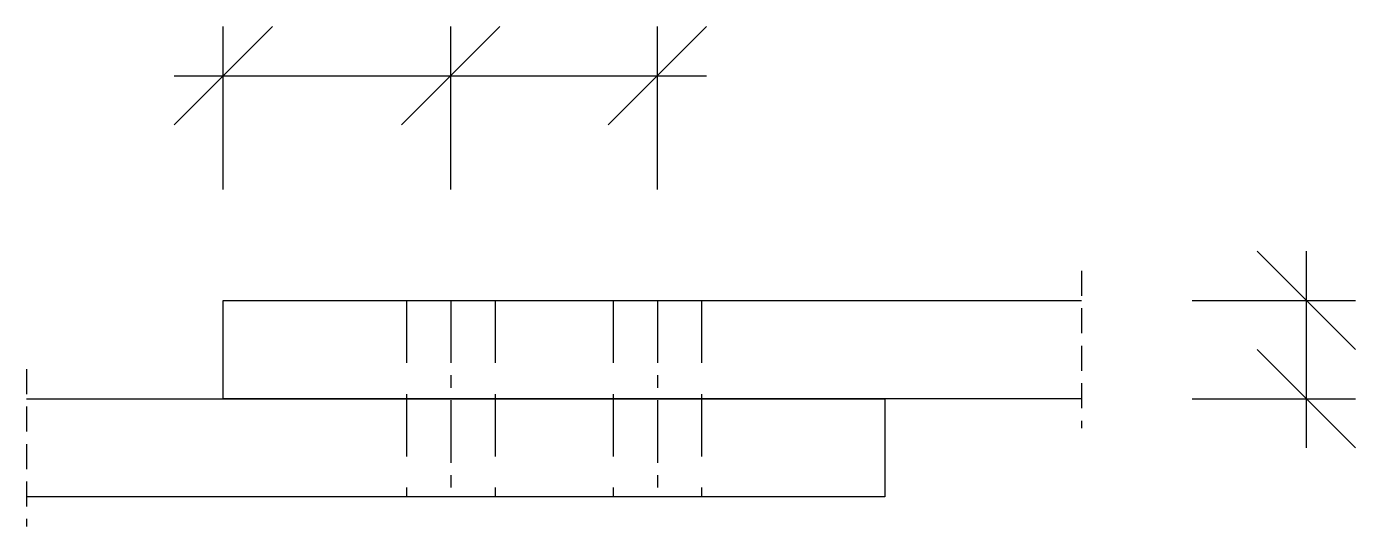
# Model space of a CAD drawing. Header units: millimetres. Extents: x 2734 to 2869, y 1120 to 1171.
import ezdxf

# ---------------------------------------------------------------- set-up
doc = ezdxf.new("R2010")
doc.units = ezdxf.units.MM
for name, pattern in [('CENTER', [50.8, 31.75, -6.35, 6.35, -6.35]), ('DASHED', [19.05, 12.7, -6.35]), ('HIDDEN', [9.525, 6.35, -3.175])]:
    doc.linetypes.add(name, pattern=pattern)
for name, color, linetype in [('TAZ_AXIS', 7, 'CENTER'), ('TAZ_CUT', 1, 'DASHED'), ('TAZ_HIDDEN', 4, 'HIDDEN'), ('TAZ_TEXT', 1, 'Continuous'), ('TAZ_VIEW', 2, 'Continuous')]:
    doc.layers.add(name, color=color, linetype=linetype)

msp = doc.modelspace()

# ---------------------------------------------------------------- linework, layer by layer
at = {"layer": 'TAZ_AXIS', "ltscale": 0.2}
for p, q in [((2776.73, 1142.73), (2776.73, 1122.73)), ((2797.73, 1142.73), (2797.73, 1122.73))]:
    msp.add_line(p, q, dxfattribs=at)
at = {"layer": 'TAZ_CUT', "ltscale": 0.2}
for p, q in [((2840.85, 1145.73), (2840.85, 1129.73)), ((2733.6, 1135.73), (2733.6, 1119.73))]:
    msp.add_line(p, q, dxfattribs=at)
at = {"layer": 'TAZ_HIDDEN'}
for p, q in [((2772.23, 1142.73), (2772.23, 1122.73)), ((2781.23, 1142.73), (2781.23, 1122.73)), ((2793.23, 1142.73), (2793.23, 1122.73)), ((2802.23, 1142.73), (2802.23, 1122.73))]:
    msp.add_line(p, q, dxfattribs=at)
at = {"layer": 'TAZ_TEXT'}
for p, q in [((2758.6, 1170.58), (2748.6, 1160.58)), ((2753.6, 1154), (2753.6, 1170.58)), ((2781.73, 1170.58), (2771.73, 1160.58)), ((2771.73, 1160.58), (2781.73, 1170.58)), ((2776.73, 1154), (2776.73, 1170.58)), ((2776.73, 1154), (2776.73, 1170.58)), ((2802.73, 1170.58), (2792.73, 1160.58)), ((2792.73, 1160.58), (2802.73, 1170.58)), ((2797.73, 1154), (2797.73, 1170.58)), ((2797.73, 1154), (2797.73, 1170.58)), ((2748.6, 1165.58), (2781.73, 1165.58)), ((2771.73, 1165.58), (2802.73, 1165.58)), ((2868.7, 1137.73), (2858.7, 1147.73)), ((2863.7, 1147.73), (2863.7, 1127.73)), ((2852.12, 1142.73), (2868.7, 1142.73)), ((2858.7, 1137.73), (2868.7, 1127.73)), ((2868.7, 1127.73), (2858.7, 1137.73)), ((2852.12, 1132.73), (2868.7, 1132.73)), ((2852.12, 1132.73), (2868.7, 1132.73))]:
    msp.add_line(p, q, dxfattribs=at)
at = {"layer": 'TAZ_VIEW'}
for p, q in [((2753.6, 1142.73), (2840.85, 1142.73)), ((2753.6, 1132.73), (2753.6, 1142.73)), ((2733.6, 1132.73), (2820.85, 1132.73)), ((2840.85, 1132.73), (2753.6, 1132.73)), ((2820.85, 1132.73), (2820.85, 1122.73)), ((2820.85, 1122.73), (2733.6, 1122.73))]:
    msp.add_line(p, q, dxfattribs=at)

doc.saveas('drawing.dxf')
